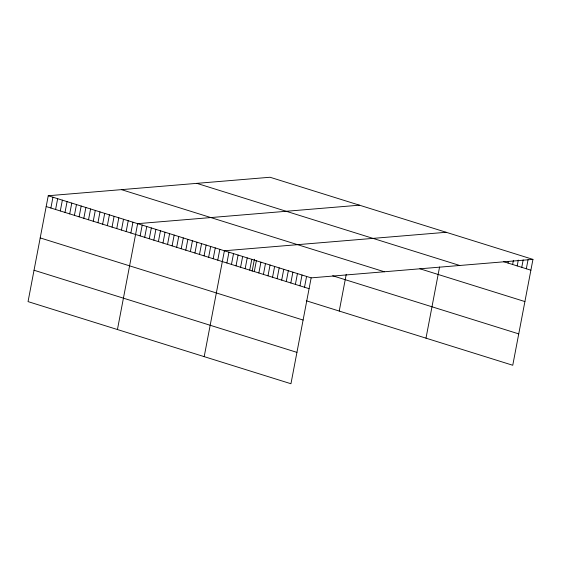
<?xml version="1.0" encoding="UTF-8"?>
<svg xmlns="http://www.w3.org/2000/svg" width="561" height="561" viewBox="0 0 561 561"><rect width="100%" height="100%" fill="white"/><g stroke="black" fill="none" stroke-linecap="round" stroke-linejoin="round"><path stroke-width="0.84" d="M532.95 259.385L270.051 177.255L48.246 195.74L28.05 301.615L290.949 383.745L311.145 277.863L532.95 259.385L512.754 365.26L306.306 300.773M50.89 208.019L52.951 197.206M55.595 209.484L57.657 198.678M60.3 210.957L62.362 200.151M65.006 212.423L67.068 201.616M69.711 213.895L71.773 203.089M74.41 215.368L76.471 204.555M79.115 216.834L81.177 206.027M83.82 218.306L85.882 207.493M88.526 219.772L90.587 208.965M93.231 221.244L95.293 210.438M97.937 222.71L99.998 211.904M102.642 224.183L104.704 213.376M107.347 225.655L109.409 214.842M112.046 227.121L114.107 216.315M116.751 228.593L118.813 217.78M121.457 230.059L123.518 219.253M126.162 231.532L128.224 220.725M130.867 233.004L132.929 222.191M117.438 329.538L137.634 223.664L359.433 205.179M140.138 235.9L142.199 225.087M144.703 237.324L146.765 226.518M149.268 238.748L151.33 227.941M153.833 240.178L155.895 229.365M158.405 241.602L160.467 230.795M162.971 243.032L165.032 232.219M167.536 244.456L169.597 233.649M172.101 245.879L174.162 235.073M176.666 247.31L178.728 236.497M181.231 248.733L183.293 237.927M185.796 250.164L187.858 239.351M190.368 251.587L192.43 240.781M194.933 253.011L196.995 242.205M199.499 254.442L201.56 243.635M204.064 255.865L206.125 245.059M208.629 257.296L210.691 246.482M213.194 258.719L215.256 247.913M217.759 260.143L219.821 249.336M204.19 356.642L224.393 250.767L446.191 232.282M226.896 262.997L228.958 252.191M231.462 264.427L233.523 253.614M236.027 265.851L238.088 255.045M240.592 267.281L242.654 256.468M245.157 268.705L247.219 257.899M249.722 270.129L251.784 259.322M252.134 271.18L254.414 259.231M254.294 271.559L256.356 260.746M258.859 272.983L260.921 262.176M263.425 274.413L265.486 263.6M267.99 275.837L270.051 265.03M272.555 277.26L274.617 266.454M277.12 278.691L279.182 267.877M281.685 280.114L283.754 269.308M286.257 281.545L288.319 270.732M290.822 282.968L292.884 272.162M295.388 284.392L297.449 273.586M299.953 285.822L302.014 275.016M304.518 287.246L306.579 276.44M339.237 311.06L346.249 274.301M425.995 338.157L439.572 266.994M508.056 263.06L508.371 261.398M512.621 264.49L513.413 260.332M517.193 265.914L518.301 260.094M521.758 267.338L523.182 259.855M526.323 268.768L528.069 259.624M503.49 261.636L530.888 270.192M196.855 183.356L459.754 265.486M419.88 268.761L524.907 301.566M121.442 189.639L384.341 271.769M332.68 275.767L518.736 333.886M48.246 195.74L311.145 277.863M46.184 206.546L309.083 288.677M40.203 237.92L303.101 320.05M34.032 270.241L296.937 352.371"/></g></svg>
